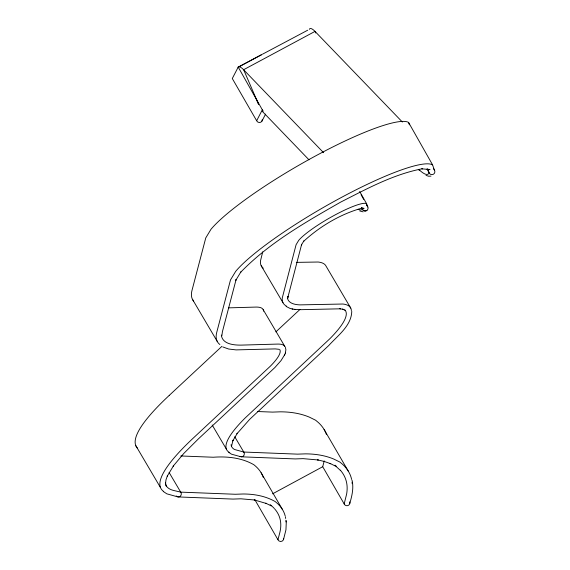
<?xml version="1.0" encoding="UTF-8"?>
<svg xmlns="http://www.w3.org/2000/svg" width="570" height="570" viewBox="0 0 570 570"><rect width="100%" height="100%" fill="white"/><g stroke="black" fill="none" stroke-linecap="round" stroke-linejoin="round"><path stroke-width="0.85" d="M221.865 335.823L222.414 331.697L236.108 279.514L235.823 280.262L240.868 271.933L240.412 272.524C268.947 242.963 305.199 222.386 340.575 202.158C366.859 188.812 393.357 174.285 422.605 168.706L421.836 168.805L430.022 169.611L429.21 169.475M287.871 298.26L287.95 296.478L287.893 297.291L301.658 244.281L301.387 245.029L303.846 240.96L303.397 241.552C320.005 226.254 340.418 214.12 362.214 208.036M285.328 353.122L285.898 349.695L285.342 347.365M231.548 446.168L233.03 440.147L232.76 440.895L237.391 433.193L236.928 433.799L249.617 419.406L328.726 345.548C337.561 335.73 351.505 325.784 351.761 311.313M262.713 251.862L260.511 260.804A240.141 40.099 -30 0 0 263.233 268.156M283.661 538.458A2.993 2.907 14.7 0 1 277.946 539.726L279.671 533.171A609.245 118.688 -18.8 0 0 274.697 508.939M283.589 539.263L285.948 529.829L286.339 520.859M349.659 501.878A2.957 2.879 14.7 0 1 347.971 505.526A2.957 2.879 14.7 0 1 344.173 503.916L322.713 466.716L324.237 460.916M344.173 503.916L346.603 494.154A684.128 133.273 -18.8 0 0 340.319 470.15M349.766 503.474C351.961 495.95 353.949 487.899 351.996 480.075M166.176 486.096L165.571 482.861L165.514 483.674L165.991 479.819L167.552 475.387L167.274 476.135L173.636 465.548L173.173 466.16L183.775 453.456L198.381 438.9L274.897 367.522L281.06 360.568L284.779 354.554M284.501 355.295L285.613 352.367M323.575 152.696L242.898 69.006A44.147 7.097 61.6 0 0 238.353 67.039L238.096 67.288L261.58 54.692L238.21 67.096L232.289 78.525L256.657 120.747A2.957 2.821 27.4 0 0 262.264 119.629M256.657 120.747L262.314 109.818L238.21 67.096M261.922 121.161L265.57 114.121M309.296 29.362L309.538 28.97A43.861 7.047 61.6 0 1 314.312 30.68L402.363 122.023M367.807 206.96L366.638 204.844L367.885 207.11A2.95 2.914 7.4 0 1 367.201 210.138L366.539 210.629A2.957 2.914 38.3 0 1 362.413 209.105L361.929 209.568A81.296 13.067 61.6 0 1 358.138 209.276M169.254 395.373L221.922 346.332M275.873 331.875L299.963 309.446M366.923 210.344L366.546 210.622A2.964 2.928 7.4 0 1 362.791 209.881L361.487 207.623M272.61 493.812L322.713 466.716M262.364 54.271L307.729 30.196M430.984 176.123L428.683 176.23L426.047 175.396M296.315 262.378L318.167 262.022A193.394 32.298 -30 0 1 326.004 266.069L350.735 308.078M228.349 307.864L255.666 307.088A117.192 19.572 -30 0 1 263.547 311.163M257.583 411.526L272.517 412.11L280.369 411.825A1034.571 232.539 -51.6 0 1 309.439 417.176L315.666 420.254L318.366 422.541A680.366 132.539 -18.8 0 1 326.482 434.632M231.791 446.887A202.272 33.773 -30 0 0 234.697 449.545L243.768 452.039L297.504 454.14L305.342 453.863A1016.873 228.563 -51.6 0 1 333.913 459.121L339.984 462.12L342.613 464.351A689.878 134.392 -18.8 0 1 351.605 479.363M241.466 456.819L295.267 458.928L303.105 458.643L318.281 459.976L317.49 459.855L324.351 461.479L330.735 463.752L330.009 463.403L336.022 466.381L340.233 470.264M180.797 455.972L213.294 457.24A961.305 216.073 -51.6 0 1 253.785 464.693A606.722 118.197 -18.8 0 1 263.24 477.354M178.374 496.94L233.037 499.085L240.903 498.8L255.011 500.032M294.476 309.353L301.088 309.674L340.596 308.805L339.805 308.684L343.318 309.424L342.584 309.075L345.135 310.394M363.176 211.855L359.763 210.957M361.451 208.136L364.059 208.392L363.254 208.249M286.062 306.396L290.03 308.42L292.894 309.104M292.104 308.976L295.26 309.474M279.172 349.317L275.189 348.904L236.08 349.894L228.656 349.025L222.849 346.966M240.675 456.698L231.506 454.176L228.705 452.345M177.576 496.826L166.832 493.834L163.269 491.461M254.213 499.918L266.525 503.538L265.791 503.203L271.199 505.875M334.996 465.156L336.293 466.253M270.159 504.649L272.275 506.445A609.245 118.688 -18.8 0 1 274.248 508.426M418.786 169.418L419.812 170.38A81.56 13.11 61.6 0 0 428.683 173.558L429.132 172.831L427.714 168.706M262.271 111.307L308.997 159.821M234.74 436.755L243.768 452.039M169.105 472.487L180.711 492.131A2.993 2.893 -82.6 0 1 180.234 496.256A2.993 2.893 -82.6 0 1 176.23 495.95M261.21 265.748L282.998 302.756M263.169 309.638L284.957 346.645A117.555 19.629 -30 0 0 277.426 344.088L242.179 345.085A310.13 51.785 -30 0 1 221.367 335.039M192.46 299.328L217.191 341.344M212.175 424.985L226.404 449.153M135.753 445.555L160.484 487.564M324.102 429.488L348.434 471.39M261.117 472.772L282.549 509.687M254.918 499.805L277.953 539.726M193.593 301.038A316.343 52.825 -30 0 1 192.054 290.194L205.763 237.918L210.971 229.304A117.819 19.672 -30 0 1 314.911 156.287A117.819 19.672 -30 0 1 408.569 122.422L432.573 164.858L434.333 170.002A2.993 2.957 7.4 0 1 433.343 174.263A2.993 2.957 7.4 0 1 429.132 172.831L426.959 168.991M433.471 168.471L434.333 170.002M359.67 191.456L366.574 203.661L367.5 206.383M361.088 194.719L363.653 199.379M361.558 207.566L362.406 209.112M256.286 99.016L258.324 103.583M315.752 32.989L315.053 31.378L243.647 69.711L258.317 103.726M258.488 104.111L258.68 104.566M408.569 122.422L409.403 124.844M361.936 207.908L362.37 209.176M285.178 515.964A615.001 119.807 -18.8 0 0 277.362 503.403L275.203 501.579A944.718 212.346 -51.6 0 0 243.169 493.991L235.31 494.268L180.711 492.131L173.9 490.528A278.516 46.505 -30 0 1 165.621 484.571M285.378 516.791A615.001 119.807 -18.8 0 1 285.684 518.479M285.876 520.203A615.001 119.807 -18.8 0 1 285.948 521.97M352.075 482.22A689.878 134.392 -18.8 0 1 352.196 483.688M279.827 349.652A111.62 18.639 -30 0 1 270.358 366.168L193.942 437.454A284.323 47.481 -30 0 0 163.497 491.326M344.729 309.724A187.95 31.386 -30 0 1 329.724 338.865L245.121 418.024A208.136 34.756 -30 0 0 229.731 452.594M432.573 164.858A117.399 19.601 -30 0 0 339.25 198.602A117.399 19.601 -30 0 0 235.688 271.356L230.494 279.941L216.778 332.217A315.93 52.754 -30 0 0 219.856 344.508M366.574 203.661A40.463 6.755 -30 0 0 334.405 215.296A40.463 6.755 -30 0 0 298.709 240.369L296.094 244.694L282.3 297.818A239.77 40.035 -30 0 0 286.489 306.09M287.522 298.359A233.914 39.059 -30 0 0 300.148 304.879L342.876 304.024A193.814 32.362 -30 0 1 351.362 310.6M263.333 111.1A2.957 2.871 28.9 0 1 262.307 109.818M419.741 170.48A2.993 2.608 -45.3 0 1 418.587 169.611M231.47 446.203A202.272 33.773 -30 0 1 231.085 444.685M137.491 448.227A284.729 47.545 -30 0 1 169.269 395.373M243.768 452.039A2.957 2.857 -82.6 0 1 239.949 456.363"/></g></svg>
